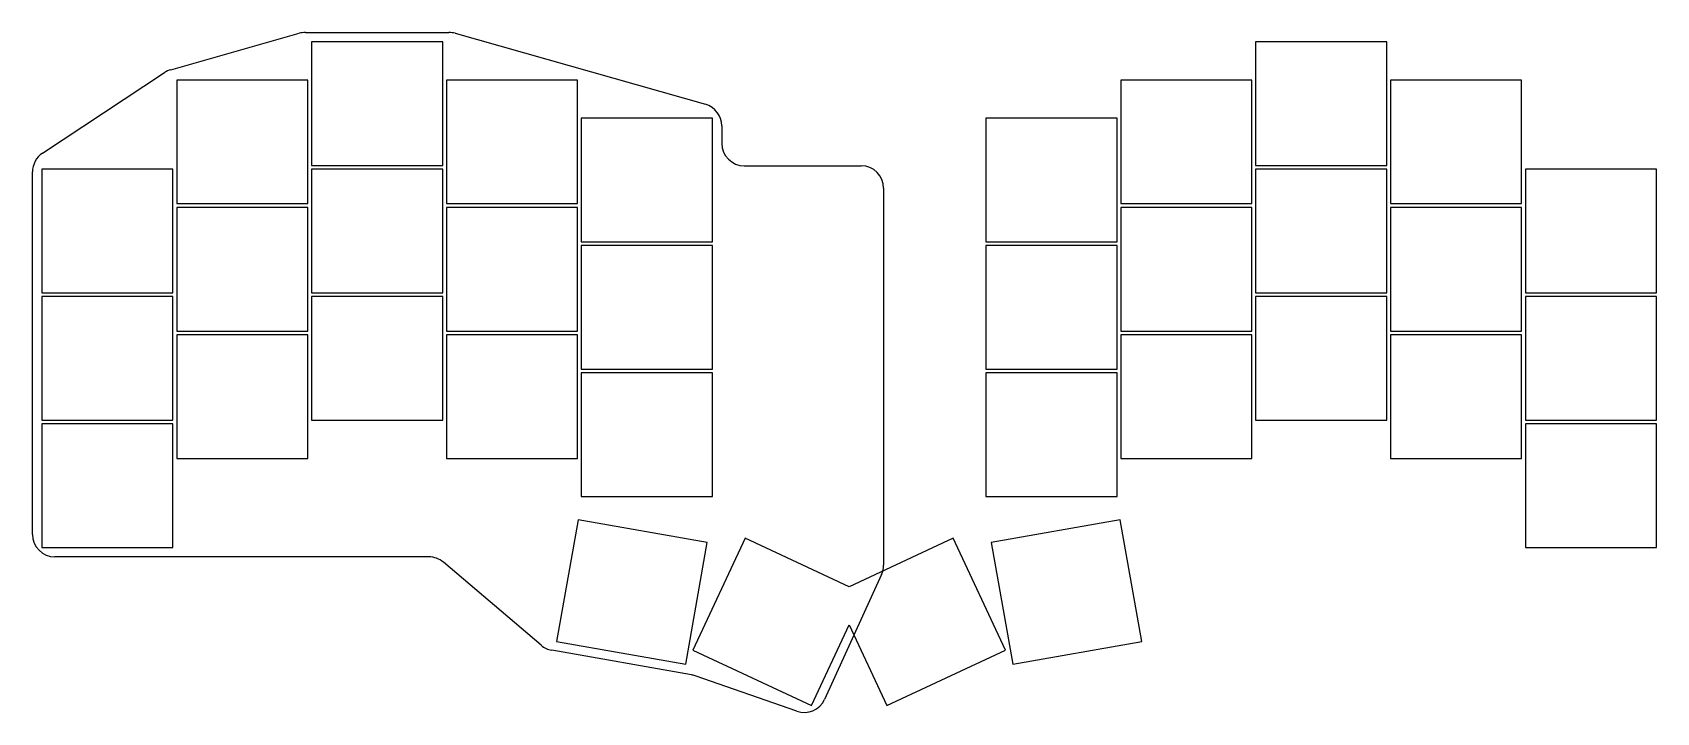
# Model space of a CAD drawing. Header units: millimetres. Extents: x -10 to 207, y -30 to 60.
import ezdxf

# ---------------------------------------------------------------- set-up
doc = ezdxf.new("R2010")
doc.units = ezdxf.units.MM

msp = doc.modelspace()

# ---------------------------------------------------------------- linework, layer by layer
for p, q in [((8.45, 55.53), (25.6, 60.39)), ((26.42, 60.5), (45.58, 60.5)), ((44.75, 59.25), (27.25, 59.25)), ((27.25, 59.25), (27.25, 42.75)), ((44.75, 42.75), (44.75, 59.25)), ((46.4, 60.39), (79.82, 50.92)), ((170.75, 59.25), (153.25, 59.25)), ((153.25, 59.25), (153.25, 42.75)), ((170.75, 42.75), (170.75, 59.25)), ((-8.65, 44.39), (7.61, 55.14)), ((26.75, 54.15), (9.25, 54.15)), ((9.25, 54.15), (9.25, 37.65)), ((26.75, 37.65), (26.75, 54.15)), ((62.75, 54.15), (45.25, 54.15)), ((45.25, 54.15), (45.25, 37.65)), ((62.75, 37.65), (62.75, 54.15)), ((152.75, 54.15), (135.25, 54.15)), ((135.25, 54.15), (135.25, 37.65)), ((152.75, 37.65), (152.75, 54.15)), ((188.75, 54.15), (171.25, 54.15)), ((171.25, 54.15), (171.25, 37.65)), ((188.75, 37.65), (188.75, 54.15)), ((80.75, 49.05), (63.25, 49.05)), ((63.25, 49.05), (63.25, 32.55)), ((80.75, 32.55), (80.75, 49.05)), ((82, 48.03), (82, 45.7)), ((134.75, 49.05), (117.25, 49.05)), ((117.25, 49.05), (117.25, 32.55)), ((134.75, 32.55), (134.75, 49.05)), ((-10, -6.5), (-10, 41.89)), ((8.75, 42.25), (-8.75, 42.25)), ((-8.75, 42.25), (-8.75, 25.75)), ((8.75, 25.75), (8.75, 42.25)), ((27.25, 42.75), (44.75, 42.75)), ((44.75, 42.25), (27.25, 42.25)), ((27.25, 42.25), (27.25, 25.75)), ((44.75, 25.75), (44.75, 42.25)), ((85, 42.7), (100.6, 42.7)), ((153.25, 42.75), (170.75, 42.75)), ((170.75, 42.25), (153.25, 42.25)), ((153.25, 42.25), (153.25, 25.75)), ((170.75, 25.75), (170.75, 42.25)), ((206.75, 42.25), (189.25, 42.25)), ((189.25, 42.25), (189.25, 25.75)), ((206.75, 25.75), (206.75, 42.25)), ((103.6, 39.7), (103.6, -10.6)), ((9.25, 37.65), (26.75, 37.65)), ((26.75, 37.15), (9.25, 37.15)), ((9.25, 37.15), (9.25, 20.65)), ((26.75, 20.65), (26.75, 37.15)), ((45.25, 37.65), (62.75, 37.65)), ((62.75, 37.15), (45.25, 37.15)), ((45.25, 37.15), (45.25, 20.65)), ((62.75, 20.65), (62.75, 37.15)), ((135.25, 37.65), (152.75, 37.65)), ((152.75, 37.15), (135.25, 37.15)), ((135.25, 37.15), (135.25, 20.65)), ((152.75, 20.65), (152.75, 37.15)), ((171.25, 37.65), (188.75, 37.65)), ((188.75, 37.15), (171.25, 37.15)), ((171.25, 37.15), (171.25, 20.65)), ((188.75, 20.65), (188.75, 37.15)), ((63.25, 32.55), (80.75, 32.55)), ((117.25, 32.55), (134.75, 32.55)), ((80.75, 32.05), (63.25, 32.05)), ((63.25, 32.05), (63.25, 15.55)), ((80.75, 15.55), (80.75, 32.05)), ((134.75, 32.05), (117.25, 32.05)), ((117.25, 32.05), (117.25, 15.55)), ((134.75, 15.55), (134.75, 32.05)), ((-8.75, 25.75), (8.75, 25.75)), ((8.75, 25.25), (-8.75, 25.25)), ((-8.75, 25.25), (-8.75, 8.75)), ((8.75, 8.75), (8.75, 25.25)), ((27.25, 25.75), (44.75, 25.75)), ((44.75, 25.25), (27.25, 25.25)), ((27.25, 25.25), (27.25, 8.75)), ((44.75, 8.75), (44.75, 25.25)), ((153.25, 25.75), (170.75, 25.75)), ((170.75, 25.25), (153.25, 25.25)), ((153.25, 25.25), (153.25, 8.75)), ((170.75, 8.75), (170.75, 25.25)), ((189.25, 25.75), (206.75, 25.75)), ((206.75, 25.25), (189.25, 25.25)), ((189.25, 25.25), (189.25, 8.75)), ((206.75, 8.75), (206.75, 25.25)), ((9.25, 20.65), (26.75, 20.65)), ((26.75, 20.15), (9.25, 20.15)), ((9.25, 20.15), (9.25, 3.65)), ((26.75, 3.65), (26.75, 20.15)), ((45.25, 20.65), (62.75, 20.65)), ((62.75, 20.15), (45.25, 20.15)), ((45.25, 20.15), (45.25, 3.65)), ((62.75, 3.65), (62.75, 20.15)), ((135.25, 20.65), (152.75, 20.65)), ((152.75, 20.15), (135.25, 20.15)), ((135.25, 20.15), (135.25, 3.65)), ((152.75, 3.65), (152.75, 20.15)), ((171.25, 20.65), (188.75, 20.65)), ((188.75, 20.15), (171.25, 20.15)), ((171.25, 20.15), (171.25, 3.65)), ((188.75, 3.65), (188.75, 20.15)), ((63.25, 15.55), (80.75, 15.55)), ((117.25, 15.55), (134.75, 15.55)), ((80.75, 15.05), (63.25, 15.05)), ((63.25, 15.05), (63.25, -1.45)), ((80.75, -1.45), (80.75, 15.05)), ((134.75, 15.05), (117.25, 15.05)), ((117.25, 15.05), (117.25, -1.45)), ((134.75, -1.45), (134.75, 15.05)), ((-8.75, 8.75), (8.75, 8.75)), ((27.25, 8.75), (44.75, 8.75)), ((153.25, 8.75), (170.75, 8.75)), ((189.25, 8.75), (206.75, 8.75)), ((8.75, 8.25), (-8.75, 8.25)), ((-8.75, 8.25), (-8.75, -8.25)), ((8.75, -8.25), (8.75, 8.25)), ((206.75, 8.25), (189.25, 8.25)), ((189.25, 8.25), (189.25, -8.25)), ((206.75, -8.25), (206.75, 8.25)), ((9.25, 3.65), (26.75, 3.65)), ((45.25, 3.65), (62.75, 3.65)), ((135.25, 3.65), (152.75, 3.65)), ((171.25, 3.65), (188.75, 3.65)), ((63.25, -1.45), (80.75, -1.45)), ((117.25, -1.45), (134.75, -1.45)), ((62.82, -4.56), (59.95, -20.81)), ((80.05, -7.59), (62.82, -4.56)), ((135.18, -4.56), (117.95, -7.59)), ((138.05, -20.81), (135.18, -4.56)), ((-8.75, -8.25), (8.75, -8.25)), ((77.18, -23.84), (80.05, -7.59)), ((85.1, -7), (78.12, -21.95)), ((99, -13.48), (85.1, -7)), ((112.9, -7), (99, -13.48)), ((119.88, -21.95), (112.9, -7)), ((117.95, -7.59), (120.82, -23.84)), ((189.25, -8.25), (206.75, -8.25)), ((42.9, -9.5), (-7, -9.5)), ((57.88, -21.29), (44.84, -10.21)), ((103.33, -11.84), (95.72, -28.52)), ((93.98, -29.35), (99, -18.59)), ((99, -18.59), (104.02, -29.35)), ((59.95, -20.81), (77.18, -23.84)), ((120.82, -23.84), (138.05, -20.81)), ((77.96, -25.25), (59.3, -21.96)), ((78.12, -21.95), (93.98, -29.35)), ((104.02, -29.35), (119.88, -21.95)), ((92.01, -30.11), (78.43, -25.37))]:
    msp.add_line(p, q)
for centre, start, end in [((26.42, 57.5), 90, 105.8192), ((45.58, 57.5), 74.1808, 90), ((9.27, 52.64), 105.8192, 123.4691), ((79, 48.03), 0, 74.1808), ((85, 45.7), 180, 270), ((-7, 41.89), 123.4691, 180), ((100.6, 39.7), 0, 90), ((-7, -6.5), 180, 270), ((42.9, -12.5), 49.6532, 90), ((100.6, -10.6), 335.4787, 0), ((59.82, -19.01), 229.6532, 260), ((77.44, -28.2), 70.7762, 80), ((92.99, -27.27), 250.7762, 335.4787)]:
    msp.add_arc(centre, 3, start, end)

doc.saveas('drawing.dxf')
